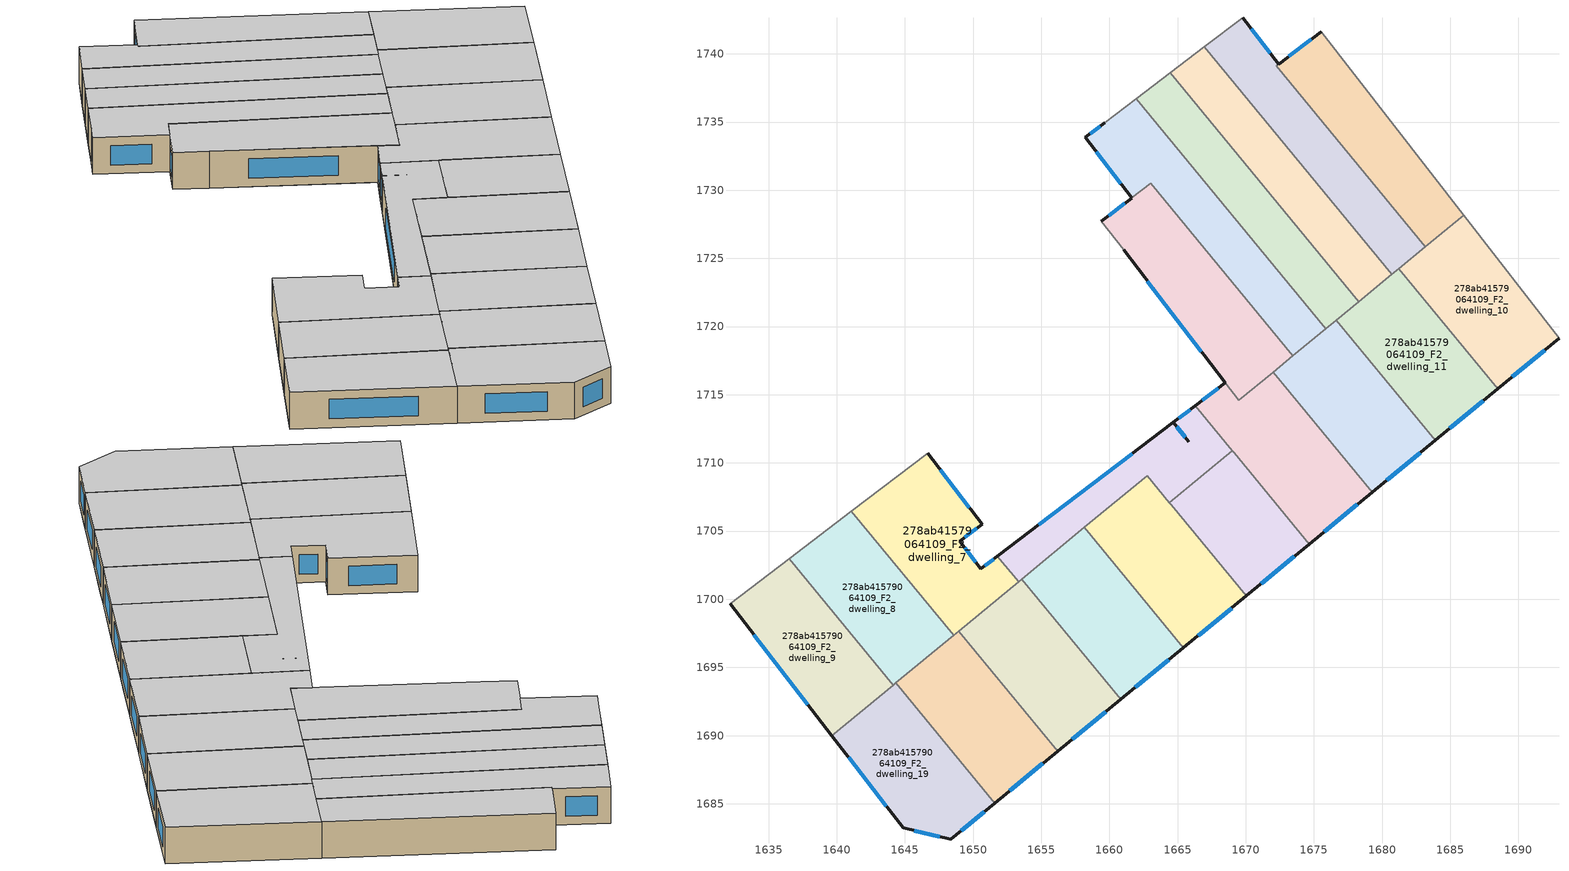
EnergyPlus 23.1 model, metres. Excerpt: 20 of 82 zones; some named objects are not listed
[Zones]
278ab41579064109_F2_dwelling_0
 floor to 278ab41579064109_F1_dwelling_0 (EU_floor_Construction): 1675.54,1741.64 1685.97,1728.16 1683.33,1725.98 1672.41,1739.25 z6
 floor to 278ab41579064109_F1_dwelling_1 (EU_floor_Construction): 1672.4,1739.25 1683.33,1725.98 1683.15,1725.84 1672.22,1739.11 z6
 wall outside (EU_wall_Construction): 1675.54,1741.64 1672.41,1739.25 z6:9
 wall to 278ab41579064109_F2_dwelling_1 (EU_wall_Construction): 1672.4,1739.25 1672.22,1739.11 1683.15,1725.84 z6:9
 wall adiabatic (EU_wall_Construction): 1685.97,1728.16 1675.54,1741.64 z6:9
 wall to 278ab41579064109_F2_dwelling_10 (EU_wall_Construction): 1683.15,1725.84 1685.97,1728.16 z6:9
 window (EU_Window_Construction): 1674.8,1741.08 1673.14,1739.81 z6.7:8.3
 ceiling to 278ab41579064109_F3_dwelling_0 (EU_floor_Construction): 1685.97,1728.16 1675.54,1741.64 1672.41,1739.25 1672.22,1739.11 1683.15,1725.84 z9
278ab41579064109_F2_dwelling_1
 floor to 278ab41579064109_F1_dwelling_1 (EU_floor_Construction): 1672.4,1739.25 1672.22,1739.11 1683.15,1725.84 1680.71,1723.83 1666.97,1740.5 1669.79,1742.65 z6
 wall outside (EU_wall_Construction): 1672.4,1739.25 1669.79,1742.65 z6:9
 wall adiabatic (EU_wall_Construction): 1669.79,1742.65 1666.97,1740.5 z6:9
 wall to 278ab41579064109_F2_dwelling_2 (EU_wall_Construction): 1666.97,1740.5 1680.71,1723.83 z6:9
 wall to 278ab41579064109_F2_dwelling_11 (EU_wall_Construction): 1680.71,1723.83 1681.23,1724.26 z6:9
 wall to 278ab41579064109_F2_dwelling_10 (EU_wall_Construction): 1681.23,1724.26 1683.15,1725.84 z6:9
 window (EU_Window_Construction): 1671.79,1740.05 1670.4,1741.85 z6.7:8.3
 ceiling to 278ab41579064109_F3_dwelling_1 (EU_floor_Construction): 1683.15,1725.84 1672.22,1739.11 1672.4,1739.25 1669.79,1742.65 1666.97,1740.5 1680.71,1723.83 z9
278ab41579064109_F2_dwelling_10
 floor to 278ab41579064109_F1_dwelling_10 (EU_floor_Construction): 1685.97,1728.16 1692.97,1719.13 1688.91,1715.79 1681.65,1724.6 z6
 floor to 278ab41579064109_F1_dwelling_11 (EU_floor_Construction): 1681.65,1724.6 1688.91,1715.79 1688.49,1715.44 1681.23,1724.26 z6
 wall outside (EU_wall_Construction): 1688.49,1715.44 1692.97,1719.13 z6:9
 wall adiabatic (EU_wall_Construction): 1692.97,1719.13 1685.97,1728.16 z6:9
 wall to 278ab41579064109_F2_dwelling_11 (EU_wall_Construction): 1681.23,1724.26 1688.49,1715.44 z6:9
 window (EU_Window_Construction): 1689.54,1716.31 1691.92,1718.26 z6.7:8.3
 ceiling to 278ab41579064109_F3_dwelling_10 (EU_floor_Construction): 1692.97,1719.13 1685.97,1728.16 1681.23,1724.26 1688.49,1715.44 z9
278ab41579064109_F2_dwelling_11
 floor adiabatic (EU_floor_Construction): 1681.23,1724.26 1688.49,1715.44 1683.88,1711.64 1676.62,1720.46 z6
 wall outside (EU_wall_Construction): 1683.88,1711.64 1688.49,1715.44 z6:9
 wall to 278ab41579064109_F2_dwelling_12 (EU_wall_Construction): 1676.62,1720.46 1683.88,1711.64 z6:9
 wall to 278ab41579064109_F2_dwelling_2 (EU_wall_Construction): 1680.71,1723.83 1678.28,1721.82 z6:9
 wall to 278ab41579064109_F2_dwelling_3 (EU_wall_Construction): 1678.28,1721.82 1676.62,1720.46 z6:9
 window (EU_Window_Construction): 1684.96,1712.53 1687.41,1714.55 z6.7:8.3
 ceiling to 278ab41579064109_F3_dwelling_11 (EU_floor_Construction): 1688.49,1715.44 1681.23,1724.26 1676.62,1720.46 1683.88,1711.64 z9
278ab41579064109_F2_dwelling_12
 floor to 278ab41579064109_F1_dwelling_12 (EU_floor_Construction): 1676.62,1720.46 1683.88,1711.64 1680.52,1708.88 1673.27,1717.69 z6
 floor to 278ab41579064109_F1_dwelling_13 (EU_floor_Construction): 1673.27,1717.69 1680.52,1708.88 1679.27,1707.84 1672.01,1716.66 z6
 wall outside (EU_wall_Construction): 1679.27,1707.84 1683.88,1711.64 z6:9
 wall to 278ab41579064109_F2_dwelling_13 (EU_wall_Construction): 1672.01,1716.66 1679.27,1707.84 z6:9
 wall to 278ab41579064109_F2_dwelling_4 (EU_wall_Construction): 1675.86,1719.83 1673.46,1717.85 z6:9
 wall to 278ab41579064109_F2_dwelling_3 (EU_wall_Construction): 1676.62,1720.46 1675.86,1719.83 z6:9
 wall to 278ab41579064109_F2_dwelling_5 (EU_wall_Construction): 1673.46,1717.85 1672.01,1716.66 z6:9
 window (EU_Window_Construction): 1680.35,1708.74 1682.8,1710.75 z6.7:8.3
 ceiling to 278ab41579064109_F3_dwelling_12 (EU_floor_Construction): 1683.88,1711.64 1676.62,1720.46 1672.01,1716.66 1679.27,1707.84 z9
278ab41579064109_F2_dwelling_13
 floor to 278ab41579064109_F1_dwelling_13 (EU_floor_Construction): 1672.01,1716.66 1679.27,1707.84 1676.79,1705.8 1669.53,1714.62 z6
 floor to 278ab41579064109_F1_dwelling_14 (EU_floor_Construction): 1669.53,1714.62 1676.79,1705.8 1674.66,1704.05 1666.3,1714.2 1668.5,1715.87 1669.48,1714.58 z6
 wall outside (EU_wall_Construction): 1668.5,1715.87 1666.3,1714.2 / 1674.66,1704.05 1679.27,1707.84 z6:9
 wall to 278ab41579064109_F2_dwelling_5 (EU_wall_Construction): 1672.01,1716.66 1669.48,1714.58 1668.5,1715.87 z6:9
 wall to 278ab41579064109_F2_dwelling_14 (EU_wall_Construction): 1669.15,1710.74 1674.66,1704.05 / 1669.02,1710.89 1669.14,1710.74 z6:9
 wall to 278ab41579064109_F2_dwelling_6 (EU_wall_Construction): 1666.3,1714.19 1669.02,1710.89 z6:9
 window (EU_Window_Construction): 1667.98,1715.48 1666.82,1714.59 / 1675.74,1704.94 1678.18,1706.95 z6.7:8.3
 ceiling to 278ab41579064109_F3_dwelling_13 (EU_floor_Construction): 1679.27,1707.84 1672.01,1716.66 1669.48,1714.58 1668.5,1715.87 1666.3,1714.2 1674.66,1704.05 z9
278ab41579064109_F2_dwelling_14
 floor to 278ab41579064109_F1_dwelling_14 (EU_floor_Construction): 1669.14,1710.74 1674.66,1704.05 1672.14,1701.97 1666.5,1708.82 1669.02,1710.89 z6
 floor adiabatic (EU_floor_Construction): 1666.5,1708.82 1672.14,1701.97 1670.04,1700.25 1664.53,1706.94 1664.41,1707.09 z6
 wall outside (EU_wall_Construction): 1670.04,1700.25 1674.66,1704.05 z6:9
 wall to 278ab41579064109_F2_dwelling_6 (EU_wall_Construction): 1669.02,1710.89 1664.41,1707.09 z6:9
 wall to 278ab41579064109_F2_dwelling_15 (EU_wall_Construction): 1664.41,1707.09 1664.53,1706.94 1670.04,1700.25 z6:9
 window (EU_Window_Construction): 1671.13,1701.14 1673.57,1703.15 z6.7:8.3
 ceiling to 278ab41579064109_F3_dwelling_14 (EU_floor_Construction): 1674.66,1704.05 1669.14,1710.74 1669.02,1710.89 1664.41,1707.09 1664.53,1706.94 1670.04,1700.25 z9
278ab41579064109_F2_dwelling_15
 floor to 278ab41579064109_F1_dwelling_15 (EU_floor_Construction): 1662.78,1709.06 1670.04,1700.25 1667.95,1698.52 1660.69,1707.34 z6
 floor to 278ab41579064109_F1_dwelling_16 (EU_floor_Construction): 1660.69,1707.34 1667.95,1698.52 1665.43,1696.45 1658.17,1705.26 z6
 wall outside (EU_wall_Construction): 1665.43,1696.45 1670.04,1700.25 z6:9
 wall to 278ab41579064109_F2_dwelling_16 (EU_wall_Construction): 1658.17,1705.26 1665.43,1696.45 z6:9
 wall to 278ab41579064109_F2_dwelling_6 (EU_wall_Construction): 1664.41,1707.09 1662.78,1709.06 1658.17,1705.26 z6:9
 window (EU_Window_Construction): 1666.52,1697.34 1668.96,1699.36 z6.7:8.3
 ceiling to 278ab41579064109_F3_dwelling_15 (EU_floor_Construction): 1670.04,1700.25 1662.78,1709.06 1658.17,1705.26 1665.43,1696.45 z9
278ab41579064109_F2_dwelling_16
 floor to 278ab41579064109_F1_dwelling_16 (EU_floor_Construction): 1658.17,1705.26 1665.43,1696.45 1663.75,1695.07 1656.49,1703.88 z6
 floor to 278ab41579064109_F1_dwelling_17 (EU_floor_Construction): 1656.49,1703.88 1663.75,1695.07 1660.82,1692.65 1653.56,1701.47 z6
 wall outside (EU_wall_Construction): 1660.82,1692.65 1665.43,1696.45 z6:9
 wall to 278ab41579064109_F2_dwelling_17 (EU_wall_Construction): 1653.56,1701.47 1660.82,1692.65 z6:9
 wall to 278ab41579064109_F2_dwelling_6 (EU_wall_Construction): 1658.17,1705.26 1653.56,1701.47 z6:9
 window (EU_Window_Construction): 1661.9,1693.54 1664.35,1695.56 z6.7:8.3
 ceiling to 278ab41579064109_F3_dwelling_16 (EU_floor_Construction): 1665.43,1696.45 1658.17,1705.26 1653.56,1701.47 1660.82,1692.65 z9
278ab41579064109_F2_dwelling_17
 floor to 278ab41579064109_F1_dwelling_17 (EU_floor_Construction): 1653.56,1701.47 1660.82,1692.65 1659.47,1691.54 1652.21,1700.36 z6
 floor to 278ab41579064109_F1_dwelling_18 (EU_floor_Construction): 1652.21,1700.36 1659.47,1691.54 1656.21,1688.85 1648.95,1697.67 z6
 wall outside (EU_wall_Construction): 1656.21,1688.85 1660.82,1692.65 z6:9
 wall to 278ab41579064109_F2_dwelling_18 (EU_wall_Construction): 1648.95,1697.67 1656.21,1688.85 z6:9
 wall to 278ab41579064109_F2_dwelling_7 (EU_wall_Construction): 1653.34,1701.28 1648.95,1697.67 z6:9
 wall to 278ab41579064109_F2_dwelling_6 (EU_wall_Construction): 1653.56,1701.47 1653.34,1701.28 z6:9
 window (EU_Window_Construction): 1657.29,1689.75 1659.74,1691.76 z6.7:8.3
 ceiling to 278ab41579064109_F3_dwelling_17 (EU_floor_Construction): 1660.82,1692.65 1653.56,1701.47 1648.95,1697.67 1656.21,1688.85 z9
278ab41579064109_F2_dwelling_18
 floor to 278ab41579064109_F1_dwelling_19 (EU_floor_Construction): 1648.11,1696.98 1655.37,1688.16 1651.6,1685.06 1644.34,1693.87 z6
 floor to 278ab41579064109_F1_dwelling_18 (EU_floor_Construction): 1648.95,1697.67 1656.21,1688.85 1655.37,1688.16 1648.11,1696.98 z6
 wall outside (EU_wall_Construction): 1651.6,1685.05 1656.21,1688.85 z6:9
 wall to 278ab41579064109_F2_dwelling_19 (EU_wall_Construction): 1644.34,1693.87 1651.6,1685.05 z6:9
 wall to 278ab41579064109_F2_dwelling_8 (EU_wall_Construction): 1648.57,1697.36 1644.34,1693.87 z6:9
 wall to 278ab41579064109_F2_dwelling_7 (EU_wall_Construction): 1648.95,1697.67 1648.57,1697.36 z6:9
 window (EU_Window_Construction): 1652.68,1685.95 1655.12,1687.96 z6.7:8.3
 ceiling to 278ab41579064109_F3_dwelling_18 (EU_floor_Construction): 1656.21,1688.85 1648.95,1697.67 1644.34,1693.87 1651.6,1685.05 z9
278ab41579064109_F2_dwelling_19
 floor to 278ab41579064109_F1_dwelling_19 (EU_floor_Construction): 1644.34,1693.87 1651.6,1685.06 1651.18,1684.71 1643.92,1693.52 z6
 floor to 278ab41579064109_F1_dwelling_20 (EU_floor_Construction): 1643.92,1693.52 1651.18,1684.71 1648.37,1682.4 1644.88,1683.23 1639.64,1690 z6
 wall outside (EU_wall_Construction): 1639.64,1690 1644.88,1683.23 1648.37,1682.4 1651.6,1685.05 z6:9
 wall to 278ab41579064109_F2_dwelling_9 (EU_wall_Construction): 1644.14,1693.71 1639.64,1690 z6:9
 wall to 278ab41579064109_F2_dwelling_8 (EU_wall_Construction): 1644.34,1693.87 1644.14,1693.71 z6:9
 window (EU_Window_Construction): 1649.13,1683.02 1650.84,1684.43 / 1645.7,1683.03 1647.55,1682.59 / 1640.87,1688.41 1643.65,1684.82 z6.7:8.3
 ceiling to 278ab41579064109_F3_dwelling_19 (EU_floor_Construction): 1651.6,1685.05 1644.34,1693.87 1639.64,1690 1644.88,1683.23 1648.37,1682.4 z9
278ab41579064109_F2_dwelling_2
 floor to 278ab41579064109_F1_dwelling_2 (EU_floor_Construction): 1666.97,1740.5 1680.71,1723.83 1678.28,1721.82 1664.46,1738.6 z6
 wall to 278ab41579064109_F2_dwelling_3 (EU_wall_Construction): 1664.46,1738.6 1678.28,1721.82 z6:9
 wall adiabatic (EU_wall_Construction): 1666.97,1740.5 1664.46,1738.6 z6:9
 ceiling to 278ab41579064109_F3_dwelling_2 (EU_floor_Construction): 1680.71,1723.83 1666.97,1740.5 1664.46,1738.6 1678.28,1721.82 z9
278ab41579064109_F2_dwelling_3
 floor to 278ab41579064109_F1_dwelling_3 (EU_floor_Construction): 1664.46,1738.6 1678.28,1721.82 1675.86,1719.83 1661.97,1736.7 z6
 wall to 278ab41579064109_F2_dwelling_4 (EU_wall_Construction): 1661.97,1736.7 1675.86,1719.83 z6:9
 wall adiabatic (EU_wall_Construction): 1664.46,1738.6 1661.97,1736.7 z6:9
 ceiling to 278ab41579064109_F3_dwelling_3 (EU_floor_Construction): 1678.28,1721.82 1664.46,1738.6 1661.97,1736.7 1675.86,1719.83 z9
278ab41579064109_F2_dwelling_4
 floor to 278ab41579064109_F1_dwelling_4 (EU_floor_Construction): 1661.97,1736.7 1675.86,1719.83 1673.46,1717.85 1663.04,1730.5 1661.65,1729.43 1658.25,1733.87 1659.67,1734.95 z6
 wall outside (EU_wall_Construction): 1659.67,1734.95 1658.25,1733.87 1661.65,1729.43 z6:9
 wall adiabatic (EU_wall_Construction): 1661.97,1736.7 1659.67,1734.95 z6:9
 wall to 278ab41579064109_F2_dwelling_5 (EU_wall_Construction): 1663.05,1730.49 1673.46,1717.85 / 1661.65,1729.43 1663.04,1730.5 z6:9
 window (EU_Window_Construction): 1659.04,1732.83 1660.85,1730.47 / 1659.33,1734.7 1658.58,1734.12 z6.7:8.3
 ceiling to 278ab41579064109_F3_dwelling_4 (EU_floor_Construction): 1675.86,1719.83 1661.97,1736.7 1659.67,1734.95 1658.25,1733.87 1661.65,1729.43 1663.04,1730.5 1673.46,1717.85 z9
278ab41579064109_F2_dwelling_5
 floor to 278ab41579064109_F1_dwelling_5 (EU_floor_Construction): 1663.05,1730.49 1673.46,1717.85 1669.48,1714.58 1661.04,1725.62 1659.42,1727.73 1661.65,1729.43 z6
 wall outside (EU_wall_Construction): 1661.64,1729.42 1659.42,1727.73 / 1661.04,1725.62 1668.5,1715.87 z6:9
 wall adiabatic (EU_wall_Construction): 1659.42,1727.73 1661.04,1725.62 z6:9
 window (EU_Window_Construction): 1661.12,1729.03 1659.94,1728.12 / 1662.79,1723.33 1666.75,1718.16 z6.7:8.3
 ceiling to 278ab41579064109_F3_dwelling_5 (EU_floor_Construction): 1673.46,1717.85 1663.05,1730.49 1661.65,1729.43 1659.42,1727.73 1661.04,1725.62 1669.48,1714.58 z9
278ab41579064109_F2_dwelling_6
 floor to 278ab41579064109_F1_dwelling_6 (EU_floor_Construction): 1664.69,1712.97 1665.81,1711.55 1653.34,1701.28 1651.79,1703.16 z6
 floor adiabatic (EU_floor_Construction): 1664.88,1710.79 1666.5,1708.82 1664.41,1707.09 1662.78,1709.06 z6
 floor to 278ab41579064109_F1_dwelling_14 (EU_floor_Construction): 1666.3,1714.19 1669.02,1710.89 1666.5,1708.82 1664.88,1710.79 1665.81,1711.56 1664.69,1712.97 z6
 wall outside (EU_wall_Construction): 1665.81,1711.55 1664.69,1712.97 1651.79,1703.16 / 1666.3,1714.2 1664.69,1712.97 1665.81,1711.56 z6:9
 wall to 278ab41579064109_F2_dwelling_7 (EU_wall_Construction): 1651.79,1703.16 1653.34,1701.28 z6:9
 window (EU_Window_Construction): 1661.66,1710.67 1654.82,1705.47 / 1664.96,1712.64 1665.55,1711.89 / 1665.55,1711.89 1664.95,1712.64 / 1665.92,1713.91 1665.07,1713.26 z6.7:8.3
 ceiling to 278ab41579064109_F3_dwelling_6 (EU_floor_Construction): 1664.41,1707.09 1669.02,1710.89 1666.3,1714.2 1651.79,1703.16 1653.34,1701.28 1662.78,1709.06 z9
278ab41579064109_F2_dwelling_7
 floor to 278ab41579064109_F1_dwelling_7 (EU_floor_Construction): 1650.66,1705.49 1649.01,1704.24 1650.56,1702.23 1651.79,1703.16 1653.34,1701.28 1648.57,1697.36 1641.08,1706.45 1646.68,1710.71 z6
 wall outside (EU_wall_Construction): 1651.79,1703.16 1650.56,1702.23 1649.01,1704.24 1650.66,1705.49 1646.68,1710.71 z6:9
 wall to 278ab41579064109_F2_dwelling_8 (EU_wall_Construction): 1641.08,1706.45 1648.57,1697.36 z6:9
 wall adiabatic (EU_wall_Construction): 1646.68,1710.71 1641.08,1706.45 z6:9
 window (EU_Window_Construction): 1651.5,1702.94 1650.85,1702.45 / 1649.73,1706.72 1647.61,1709.48 / 1649.4,1704.54 1650.27,1705.2 / 1650.19,1702.7 1649.37,1703.77 z6.7:8.3
 ceiling to 278ab41579064109_F3_dwelling_7 (EU_floor_Construction): 1653.34,1701.28 1651.79,1703.16 1650.56,1702.23 1649.01,1704.24 1650.66,1705.49 1646.68,1710.71 1641.08,1706.45 1648.57,1697.36 z9
278ab41579064109_F2_dwelling_8
 floor to 278ab41579064109_F1_dwelling_8 (EU_floor_Construction): 1641.08,1706.45 1648.57,1697.36 1644.14,1693.71 1636.51,1702.97 z6
 wall to 278ab41579064109_F2_dwelling_9 (EU_wall_Construction): 1636.51,1702.97 1644.14,1693.71 z6:9
 wall adiabatic (EU_wall_Construction): 1641.08,1706.45 1636.51,1702.97 z6:9
 ceiling to 278ab41579064109_F3_dwelling_8 (EU_floor_Construction): 1648.57,1697.36 1641.08,1706.45 1636.51,1702.97 1644.14,1693.71 z9
278ab41579064109_F2_dwelling_9
 floor to 278ab41579064109_F1_dwelling_9 (EU_floor_Construction): 1636.51,1702.97 1644.14,1693.71 1639.64,1690 1632.17,1699.67 z6
 wall outside (EU_wall_Construction): 1632.17,1699.67 1639.64,1690 z6:9
 wall adiabatic (EU_wall_Construction): 1636.51,1702.97 1632.17,1699.67 z6:9
 window (EU_Window_Construction): 1633.93,1697.4 1637.89,1692.27 z6.7:8.3
 ceiling to 278ab41579064109_F3_dwelling_9 (EU_floor_Construction): 1644.14,1693.71 1636.51,1702.97 1632.17,1699.67 1639.64,1690 z9
[Building]
EU S2 Campaign: North Axis=0; Terrain=City; Solar Distribution=FullExterior
[Site:Location]
Budapest.Ferenc.Liszt.Intl.AP: Latitude=47.437; Longitude=19.256; Time Zone=1; Elevation=185
[SizingPeriod:WeatherFileDays]
AnnualSizingPeriod: Begin Month=1; Begin Day of Month=1; End Month=12; End Day of Month=31; Day of Week for Start Day=Monday; Use Weather File Daylight Saving Period=No; Use Weather File Rain and Snow Indicators=No
[MATERIAL]
EU_InternalMass_Material: Roughness=MediumRough; Thickness=0.1; Conductivity=1; Density=1800; Specific Heat=900; Thermal Absorptance=0.9; Solar Absorptance=0.7; Visible Absorptance=0.7
[MATERIAL:NOMASS] Roughness=MediumRough; Thermal Absorptance=0.9; Solar Absorptance=0.7; Visible Absorptance=0.7
Name | Thermal Resistance
EU_wall_NoMass | 0.832559
EU_floor_NoMass | 0.872794
[WINDOWMATERIAL:SIMPLEGLAZINGSYSTEM]
EU_Window_SimpleGlazing: UFactor=2.79869; Solar Heat Gain Coefficient=0.75; Visible Transmittance=0.75
[CONSTRUCTION]
EU_wall_Construction: EU_wall_NoMass
EU_floor_Construction: EU_floor_NoMass
EU_Window_Construction: EU_Window_SimpleGlazing
EU_InternalMass_Construction: EU_InternalMass_Material
[ZONE] Type=1; Multiplier=1; Ceiling Height=autocalculate; Floor Area=autocalculate; Part of Total Floor Area=Yes
Name | Volume
278ab41579064109_F2_dwelling_0 | 200.829
278ab41579064109_F2_dwelling_1 | 208.507
278ab41579064109_F2_dwelling_10 | 204.667
278ab41579064109_F2_dwelling_11; 278ab41579064109_F2_dwelling_16 | 204.697
278ab41579064109_F2_dwelling_12; 278ab41579064109_F2_dwelling_8 | 204.677
278ab41579064109_F2_dwelling_13 | 218.308
278ab41579064109_F2_dwelling_14 | 158.952
278ab41579064109_F2_dwelling_15 | 204.685
278ab41579064109_F2_dwelling_17 | 204.678
278ab41579064109_F2_dwelling_18; 278ab41579064109_F2_dwelling_9 | 204.665
278ab41579064109_F2_dwelling_19 | 204.686
278ab41579064109_F2_dwelling_2 | 204.693
278ab41579064109_F2_dwelling_3 | 204.681
278ab41579064109_F2_dwelling_4 | 232.509
278ab41579064109_F2_dwelling_5 | 239.677
278ab41579064109_F2_dwelling_6 | 159.413
278ab41579064109_F2_dwelling_7 | 219.018
[INTERNALMASS] Construction=EU_InternalMass_Construction
Name | Zone or ZoneList | Surface Area
278ab41579064109_F2_dwelling_0_EU_InternalMass | 278ab41579064109_F2_dwelling_0 | 66.9452
278ab41579064109_F2_dwelling_1_EU_InternalMass | 278ab41579064109_F2_dwelling_1 | 69.5015
278ab41579064109_F2_dwelling_2_EU_InternalMass | 278ab41579064109_F2_dwelling_2 | 68.231
278ab41579064109_F2_dwelling_3_EU_InternalMass | 278ab41579064109_F2_dwelling_3 | 68.227
278ab41579064109_F2_dwelling_4_EU_InternalMass | 278ab41579064109_F2_dwelling_4 | 77.5031
278ab41579064109_F2_dwelling_5_EU_InternalMass | 278ab41579064109_F2_dwelling_5 | 79.8976
278ab41579064109_F2_dwelling_6_EU_InternalMass | 278ab41579064109_F2_dwelling_6 | 53.1255
278ab41579064109_F2_dwelling_7_EU_InternalMass | 278ab41579064109_F2_dwelling_7 | 73.0061
278ab41579064109_F2_dwelling_8_EU_InternalMass | 278ab41579064109_F2_dwelling_8 | 68.2257
278ab41579064109_F2_dwelling_9_EU_InternalMass | 278ab41579064109_F2_dwelling_9 | 68.2217
278ab41579064109_F2_dwelling_10_EU_InternalMass | 278ab41579064109_F2_dwelling_10 | 68.2225
278ab41579064109_F2_dwelling_11_EU_InternalMass | 278ab41579064109_F2_dwelling_11 | 68.2321
278ab41579064109_F2_dwelling_12_EU_InternalMass | 278ab41579064109_F2_dwelling_12 | 68.2258
278ab41579064109_F2_dwelling_13_EU_InternalMass | 278ab41579064109_F2_dwelling_13 | 72.8014
278ab41579064109_F2_dwelling_14_EU_InternalMass | 278ab41579064109_F2_dwelling_14 | 52.9876
278ab41579064109_F2_dwelling_15_EU_InternalMass | 278ab41579064109_F2_dwelling_15 | 68.2283
278ab41579064109_F2_dwelling_16_EU_InternalMass | 278ab41579064109_F2_dwelling_16 | 68.2321
278ab41579064109_F2_dwelling_17_EU_InternalMass | 278ab41579064109_F2_dwelling_17 | 68.2258
278ab41579064109_F2_dwelling_18_EU_InternalMass | 278ab41579064109_F2_dwelling_18 | 68.222
278ab41579064109_F2_dwelling_19_EU_InternalMass | 278ab41579064109_F2_dwelling_19 | 68.2287
[OTHEREQUIPMENT] Fuel Type=Electricity; Design Level Calculation Method=Watts/Area; Power per Zone Floor Area=1; Fraction Latent=0; Fraction Radiant=0; Fraction Lost=0; Carbon Dioxide Generation Rate=0; EndUse Subcategory=EU_Step8_InternalGains
Name | Zone or ZoneList or Space or SpaceList | Schedule
EU_Step8_InternalGain_278ab41579064109_F2_dwelling_0_f000 | 278ab41579064109_F2_dwelling_0 | EU_Step8_GainSchedule_278ab41579064109_F2_dwelling_0_f000
EU_Step8_InternalGain_278ab41579064109_F2_dwelling_1_f000 | 278ab41579064109_F2_dwelling_1 | EU_Step8_GainSchedule_278ab41579064109_F2_dwelling_1_f000
EU_Step8_InternalGain_278ab41579064109_F2_dwelling_2_f000 | 278ab41579064109_F2_dwelling_2 | EU_Step8_GainSchedule_278ab41579064109_F2_dwelling_2_f000
EU_Step8_InternalGain_278ab41579064109_F2_dwelling_3_f000 | 278ab41579064109_F2_dwelling_3 | EU_Step8_GainSchedule_278ab41579064109_F2_dwelling_3_f000
EU_Step8_InternalGain_278ab41579064109_F2_dwelling_4_f000 | 278ab41579064109_F2_dwelling_4 | EU_Step8_GainSchedule_278ab41579064109_F2_dwelling_4_f000
EU_Step8_InternalGain_278ab41579064109_F2_dwelling_5_f000 | 278ab41579064109_F2_dwelling_5 | EU_Step8_GainSchedule_278ab41579064109_F2_dwelling_5_f000
EU_Step8_InternalGain_278ab41579064109_F2_dwelling_6_f000 | 278ab41579064109_F2_dwelling_6 | EU_Step8_GainSchedule_278ab41579064109_F2_dwelling_6_f000
EU_Step8_InternalGain_278ab41579064109_F2_dwelling_7_f000 | 278ab41579064109_F2_dwelling_7 | EU_Step8_GainSchedule_278ab41579064109_F2_dwelling_7_f000
EU_Step8_InternalGain_278ab41579064109_F2_dwelling_8_f000 | 278ab41579064109_F2_dwelling_8 | EU_Step8_GainSchedule_278ab41579064109_F2_dwelling_8_f000
EU_Step8_InternalGain_278ab41579064109_F2_dwelling_9_f000 | 278ab41579064109_F2_dwelling_9 | EU_Step8_GainSchedule_278ab41579064109_F2_dwelling_9_f000
EU_Step8_InternalGain_278ab41579064109_F2_dwelling_10_f000 | 278ab41579064109_F2_dwelling_10 | EU_Step8_GainSchedule_278ab41579064109_F2_dwelling_10_f000
EU_Step8_InternalGain_278ab41579064109_F2_dwelling_11_f000 | 278ab41579064109_F2_dwelling_11 | EU_Step8_GainSchedule_278ab41579064109_F2_dwelling_11_f000
EU_Step8_InternalGain_278ab41579064109_F2_dwelling_12_f000 | 278ab41579064109_F2_dwelling_12 | EU_Step8_GainSchedule_278ab41579064109_F2_dwelling_12_f000
EU_Step8_InternalGain_278ab41579064109_F2_dwelling_13_f000 | 278ab41579064109_F2_dwelling_13 | EU_Step8_GainSchedule_278ab41579064109_F2_dwelling_13_f000
EU_Step8_InternalGain_278ab41579064109_F2_dwelling_14_f000 | 278ab41579064109_F2_dwelling_14 | EU_Step8_GainSchedule_278ab41579064109_F2_dwelling_14_f000
EU_Step8_InternalGain_278ab41579064109_F2_dwelling_15_f000 | 278ab41579064109_F2_dwelling_15 | EU_Step8_GainSchedule_278ab41579064109_F2_dwelling_15_f000
EU_Step8_InternalGain_278ab41579064109_F2_dwelling_16_f000 | 278ab41579064109_F2_dwelling_16 | EU_Step8_GainSchedule_278ab41579064109_F2_dwelling_16_f000
EU_Step8_InternalGain_278ab41579064109_F2_dwelling_17_f000 | 278ab41579064109_F2_dwelling_17 | EU_Step8_GainSchedule_278ab41579064109_F2_dwelling_17_f000
EU_Step8_InternalGain_278ab41579064109_F2_dwelling_18_f000 | 278ab41579064109_F2_dwelling_18 | EU_Step8_GainSchedule_278ab41579064109_F2_dwelling_18_f000
EU_Step8_InternalGain_278ab41579064109_F2_dwelling_19_f000 | 278ab41579064109_F2_dwelling_19 | EU_Step8_GainSchedule_278ab41579064109_F2_dwelling_19_f000
[ZONEVENTILATION:DESIGNFLOWRATE] Schedule=EU_AlwaysOn; Design Flow Rate Calculation Method=AirChanges/Hour; Air Changes per Hour=0.475469; Ventilation Type=Natural; Fan Pressure Rise=0; Fan Total Efficiency=1; Constant Term Coefficient=1; Temperature Term Coefficient=0; Velocity Term Coefficient=0; Velocity Squared Term Coefficient=0; Minimum Indoor Temperature=-100; Maximum Indoor Temperature=100; Delta Temperature=-100; Minimum Outdoor Temperature=-100; Maximum Outdoor Temperature=100; Maximum Wind Speed=40
Name | Zone or ZoneList or Space or SpaceList
EU_ConstantAir_278ab41579064109_F2_dwelling_0 | 278ab41579064109_F2_dwelling_0
EU_ConstantAir_278ab41579064109_F2_dwelling_1 | 278ab41579064109_F2_dwelling_1
EU_ConstantAir_278ab41579064109_F2_dwelling_2 | 278ab41579064109_F2_dwelling_2
EU_ConstantAir_278ab41579064109_F2_dwelling_3 | 278ab41579064109_F2_dwelling_3
EU_ConstantAir_278ab41579064109_F2_dwelling_4 | 278ab41579064109_F2_dwelling_4
EU_ConstantAir_278ab41579064109_F2_dwelling_5 | 278ab41579064109_F2_dwelling_5
EU_ConstantAir_278ab41579064109_F2_dwelling_6 | 278ab41579064109_F2_dwelling_6
EU_ConstantAir_278ab41579064109_F2_dwelling_7 | 278ab41579064109_F2_dwelling_7
EU_ConstantAir_278ab41579064109_F2_dwelling_8 | 278ab41579064109_F2_dwelling_8
EU_ConstantAir_278ab41579064109_F2_dwelling_9 | 278ab41579064109_F2_dwelling_9
EU_ConstantAir_278ab41579064109_F2_dwelling_10 | 278ab41579064109_F2_dwelling_10
EU_ConstantAir_278ab41579064109_F2_dwelling_11 | 278ab41579064109_F2_dwelling_11
EU_ConstantAir_278ab41579064109_F2_dwelling_12 | 278ab41579064109_F2_dwelling_12
EU_ConstantAir_278ab41579064109_F2_dwelling_13 | 278ab41579064109_F2_dwelling_13
EU_ConstantAir_278ab41579064109_F2_dwelling_14 | 278ab41579064109_F2_dwelling_14
EU_ConstantAir_278ab41579064109_F2_dwelling_15 | 278ab41579064109_F2_dwelling_15
EU_ConstantAir_278ab41579064109_F2_dwelling_16 | 278ab41579064109_F2_dwelling_16
EU_ConstantAir_278ab41579064109_F2_dwelling_17 | 278ab41579064109_F2_dwelling_17
EU_ConstantAir_278ab41579064109_F2_dwelling_18 | 278ab41579064109_F2_dwelling_18
EU_ConstantAir_278ab41579064109_F2_dwelling_19 | 278ab41579064109_F2_dwelling_19
[HVACTEMPLATE:ZONE:IDEALLOADSAIRSYSTEM] System Availability Schedule=EU_AlwaysOn; Maximum Heating Supply Air Temperature=50; Minimum Cooling Supply Air Temperature=13; Maximum Heating Supply Air Humidity Ratio=0.0156; Minimum Cooling Supply Air Humidity Ratio=0.0077; Heating Limit=NoLimit; Cooling Limit=NoLimit; Heating Availability Schedule=EU_AlwaysOn; Cooling Availability Schedule=EU_CoolingOff; Dehumidification Control Type=ConstantSensibleHeatRatio; Cooling Sensible Heat Ratio=0.7; Dehumidification Setpoint=60; Humidification Control Type=None; Humidification Setpoint=30; Outdoor Air Method=None; Outdoor Air Flow Rate per Person=0.00944; Outdoor Air Flow Rate per Zone Floor Area=0; Outdoor Air Flow Rate per Zone=0; Demand Controlled Ventilation Type=None; Outdoor Air Economizer Type=NoEconomizer; Heat Recovery Type=None; Sensible Heat Recovery Effectiveness=0.7; Latent Heat Recovery Effectiveness=0.65
Name | Template Thermostat
278ab41579064109_F2_dwelling_0 | EU_HeatOnly_278ab41579064109_F2_dwelling_0
278ab41579064109_F2_dwelling_1 | EU_HeatOnly_278ab41579064109_F2_dwelling_1
278ab41579064109_F2_dwelling_2 | EU_HeatOnly_278ab41579064109_F2_dwelling_2
278ab41579064109_F2_dwelling_3 | EU_HeatOnly_278ab41579064109_F2_dwelling_3
278ab41579064109_F2_dwelling_4 | EU_HeatOnly_278ab41579064109_F2_dwelling_4
278ab41579064109_F2_dwelling_5 | EU_HeatOnly_278ab41579064109_F2_dwelling_5
278ab41579064109_F2_dwelling_6 | EU_HeatOnly_278ab41579064109_F2_dwelling_6
278ab41579064109_F2_dwelling_7 | EU_HeatOnly_278ab41579064109_F2_dwelling_7
278ab41579064109_F2_dwelling_8 | EU_HeatOnly_278ab41579064109_F2_dwelling_8
278ab41579064109_F2_dwelling_9 | EU_HeatOnly_278ab41579064109_F2_dwelling_9
278ab41579064109_F2_dwelling_10 | EU_HeatOnly_278ab41579064109_F2_dwelling_10
278ab41579064109_F2_dwelling_11 | EU_HeatOnly_278ab41579064109_F2_dwelling_11
278ab41579064109_F2_dwelling_12 | EU_HeatOnly_278ab41579064109_F2_dwelling_12
278ab41579064109_F2_dwelling_13 | EU_HeatOnly_278ab41579064109_F2_dwelling_13
278ab41579064109_F2_dwelling_14 | EU_HeatOnly_278ab41579064109_F2_dwelling_14
278ab41579064109_F2_dwelling_15 | EU_HeatOnly_278ab41579064109_F2_dwelling_15
278ab41579064109_F2_dwelling_16 | EU_HeatOnly_278ab41579064109_F2_dwelling_16
278ab41579064109_F2_dwelling_17 | EU_HeatOnly_278ab41579064109_F2_dwelling_17
278ab41579064109_F2_dwelling_18 | EU_HeatOnly_278ab41579064109_F2_dwelling_18
278ab41579064109_F2_dwelling_19 | EU_HeatOnly_278ab41579064109_F2_dwelling_19
[SIZING:ZONE] Zone Cooling Design Supply Air Temperature Input Method=SupplyAirTemperature; Zone Cooling Design Supply Air Temperature=13; Zone Heating Design Supply Air Temperature Input Method=SupplyAirTemperature; Zone Heating Design Supply Air Temperature=50; Zone Cooling Design Supply Air Humidity Ratio=0.008; Zone Heating Design Supply Air Humidity Ratio=0.008; Cooling Design Air Flow Method=DesignDay; Cooling Design Air Flow Rate=0; Cooling Minimum Air Flow per Zone Floor Area=0.000762; Cooling Minimum Air Flow=0; Cooling Minimum Air Flow Fraction=0.2; Heating Design Air Flow Method=DesignDay; Heating Design Air Flow Rate=0; Heating Maximum Air Flow per Zone Floor Area=0.002032; Heating Maximum Air Flow=0.141576; Heating Maximum Air Flow Fraction=0.3; Account for Dedicated Outdoor Air System=No; Dedicated Outdoor Air System Control Strategy=NeutralSupplyAir; Dedicated Outdoor Air Low Setpoint Temperature for Design=autosize; Dedicated Outdoor Air High Setpoint Temperature for Design=autosize; Zone Load Sizing Method=Sensible Load Only No Latent Load; Zone Latent Cooling Design Supply Air Humidity Ratio Input Method=HumidityRatioDifference; Zone Cooling Design Supply Air Humidity Ratio Difference=0.005; Zone Latent Heating Design Supply Air Humidity Ratio Input Method=HumidityRatioDifference; Zone Humidification Design Supply Air Humidity Ratio Difference=0.005
278ab41579064109_F2_dwelling_0; 278ab41579064109_F2_dwelling_1; 278ab41579064109_F2_dwelling_2; 278ab41579064109_F2_dwelling_3; 278ab41579064109_F2_dwelling_4; 278ab41579064109_F2_dwelling_5; 278ab41579064109_F2_dwelling_6; 278ab41579064109_F2_dwelling_7; 278ab41579064109_F2_dwelling_8; 278ab41579064109_F2_dwelling_9; 278ab41579064109_F2_dwelling_10; 278ab41579064109_F2_dwelling_11; 278ab41579064109_F2_dwelling_12; 278ab41579064109_F2_dwelling_13; 278ab41579064109_F2_dwelling_14; 278ab41579064109_F2_dwelling_15; 278ab41579064109_F2_dwelling_16; 278ab41579064109_F2_dwelling_17; 278ab41579064109_F2_dwelling_18; 278ab41579064109_F2_dwelling_19
[SCHEDULE:CONSTANT]
Name | Hourly Value
EU_AlwaysOn | 1
EU_CoolingOff | 0
[SCHEDULE:FILE] Column Number=1; Rows to Skip at Top=0; Number of Hours of Data=8760; Column Separator=Comma; Interpolate to Timestep=No; Minutes per Item=60; Adjust Schedule for Daylight Savings=Yes
Name | File
EU_Step8_GainSchedule_278ab41579064109_F2_dwelling_0_f000 | ../../schedules/278ab41579064109/278ab41579064109_F2_dwelling_0_f000_gain.csv
EU_Step8_GainSchedule_278ab41579064109_F2_dwelling_1_f000 | ../../schedules/278ab41579064109/278ab41579064109_F2_dwelling_1_f000_gain.csv
EU_Step8_GainSchedule_278ab41579064109_F2_dwelling_2_f000 | ../../schedules/278ab41579064109/278ab41579064109_F2_dwelling_2_f000_gain.csv
EU_Step8_GainSchedule_278ab41579064109_F2_dwelling_3_f000 | ../../schedules/278ab41579064109/278ab41579064109_F2_dwelling_3_f000_gain.csv
EU_Step8_GainSchedule_278ab41579064109_F2_dwelling_4_f000 | ../../schedules/278ab41579064109/278ab41579064109_F2_dwelling_4_f000_gain.csv
EU_Step8_GainSchedule_278ab41579064109_F2_dwelling_5_f000 | ../../schedules/278ab41579064109/278ab41579064109_F2_dwelling_5_f000_gain.csv
EU_Step8_GainSchedule_278ab41579064109_F2_dwelling_6_f000 | ../../schedules/278ab41579064109/278ab41579064109_F2_dwelling_6_f000_gain.csv
EU_Step8_GainSchedule_278ab41579064109_F2_dwelling_7_f000 | ../../schedules/278ab41579064109/278ab41579064109_F2_dwelling_7_f000_gain.csv
EU_Step8_GainSchedule_278ab41579064109_F2_dwelling_8_f000 | ../../schedules/278ab41579064109/278ab41579064109_F2_dwelling_8_f000_gain.csv
EU_Step8_GainSchedule_278ab41579064109_F2_dwelling_9_f000 | ../../schedules/278ab41579064109/278ab41579064109_F2_dwelling_9_f000_gain.csv
EU_Step8_GainSchedule_278ab41579064109_F2_dwelling_10_f000 | ../../schedules/278ab41579064109/278ab41579064109_F2_dwelling_10_f000_gain.csv
EU_Step8_GainSchedule_278ab41579064109_F2_dwelling_11_f000 | ../../schedules/278ab41579064109/278ab41579064109_F2_dwelling_11_f000_gain.csv
EU_Step8_GainSchedule_278ab41579064109_F2_dwelling_12_f000 | ../../schedules/278ab41579064109/278ab41579064109_F2_dwelling_12_f000_gain.csv
EU_Step8_GainSchedule_278ab41579064109_F2_dwelling_13_f000 | ../../schedules/278ab41579064109/278ab41579064109_F2_dwelling_13_f000_gain.csv
EU_Step8_GainSchedule_278ab41579064109_F2_dwelling_14_f000 | ../../schedules/278ab41579064109/278ab41579064109_F2_dwelling_14_f000_gain.csv
EU_Step8_GainSchedule_278ab41579064109_F2_dwelling_15_f000 | ../../schedules/278ab41579064109/278ab41579064109_F2_dwelling_15_f000_gain.csv
EU_Step8_GainSchedule_278ab41579064109_F2_dwelling_16_f000 | ../../schedules/278ab41579064109/278ab41579064109_F2_dwelling_16_f000_gain.csv
EU_Step8_GainSchedule_278ab41579064109_F2_dwelling_17_f000 | ../../schedules/278ab41579064109/278ab41579064109_F2_dwelling_17_f000_gain.csv
EU_Step8_GainSchedule_278ab41579064109_F2_dwelling_18_f000 | ../../schedules/278ab41579064109/278ab41579064109_F2_dwelling_18_f000_gain.csv
EU_Step8_GainSchedule_278ab41579064109_F2_dwelling_19_f000 | ../../schedules/278ab41579064109/278ab41579064109_F2_dwelling_19_f000_gain.csv
